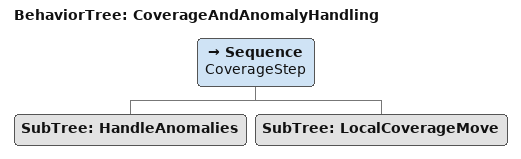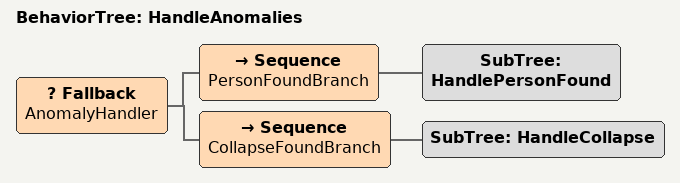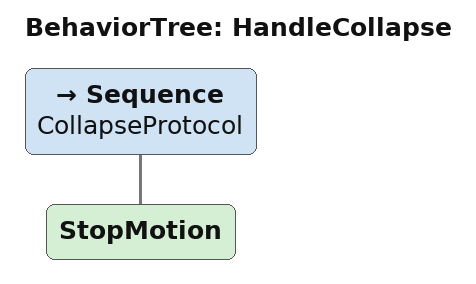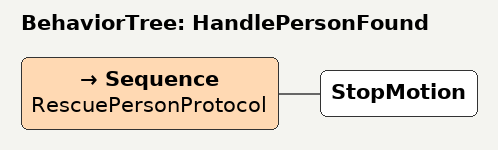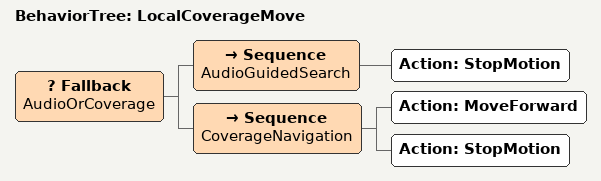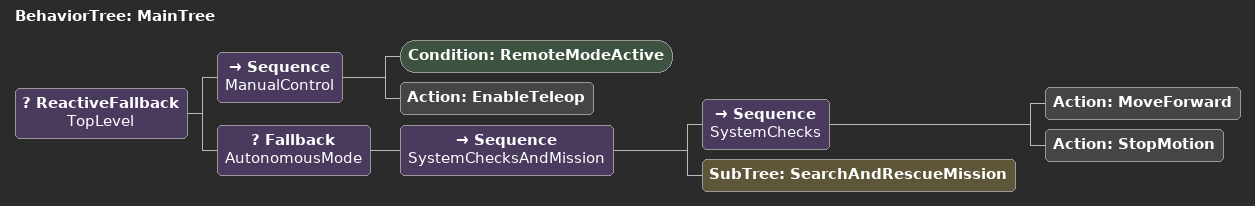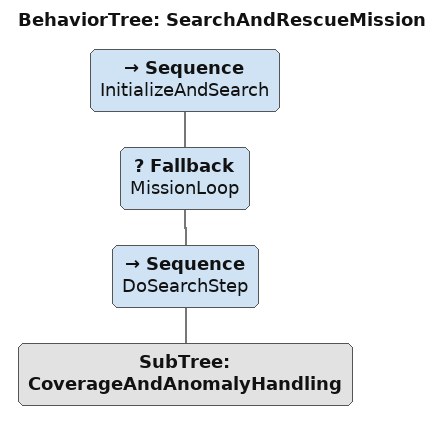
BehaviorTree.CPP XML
<?xml version="1.0" encoding="UTF-8"?>
<root BTCPP_format="4"
      main_tree_to_execute="MainTree">
  <BehaviorTree ID="CoverageAndAnomalyHandling">
    <Sequence name="CoverageStep">
      <SubTree ID="HandleAnomalies"/>
      <SubTree ID="LocalCoverageMove"/>
    </Sequence>
  </BehaviorTree>

  <BehaviorTree ID="HandleAnomalies">
    <Fallback name="AnomalyHandler">
      <Sequence name="PersonFoundBranch">
        <SubTree ID="HandlePersonFound"/>
      </Sequence>
      <Sequence name="CollapseFoundBranch">
        <SubTree ID="HandleCollapse"/>
      </Sequence>
    </Fallback>
  </BehaviorTree>

  <BehaviorTree ID="HandleCollapse">
    <Sequence name="CollapseProtocol">
      <StopMotion/>
    </Sequence>
  </BehaviorTree>

  <BehaviorTree ID="HandlePersonFound">
    <Sequence name="RescuePersonProtocol">
      <StopMotion/>
    </Sequence>
  </BehaviorTree>

  <BehaviorTree ID="LocalCoverageMove">
    <Fallback name="AudioOrCoverage">
      <Sequence name="AudioGuidedSearch">
        <Action ID="StopMotion"/>
      </Sequence>
      <Sequence name="CoverageNavigation">
        <Action ID="MoveForward"/> <!-- temp? -->
        <Action ID="StopMotion"/> <!-- temp? -->
      </Sequence>
    </Fallback>
  </BehaviorTree>

  <BehaviorTree ID="MainTree">
    <ReactiveFallback name="TopLevel">
      <Sequence name="ManualControl">
        <Condition ID="RemoteModeActive"/>
        <Action ID="EnableTeleop"/>
      </Sequence>
      <Fallback name="AutonomousMode">
        <Sequence name="SystemChecksAndMission">
          <Sequence name="SystemChecks">
            <Action ID="MoveForward"/>
            <Action ID="StopMotion"/>
          </Sequence>
          <SubTree ID="SearchAndRescueMission"/>
        </Sequence>
      </Fallback>
    </ReactiveFallback>
  </BehaviorTree>

  <BehaviorTree ID="SearchAndRescueMission">
    <Sequence name="InitializeAndSearch">
      <Fallback name="MissionLoop">
        <Sequence name="DoSearchStep">
          <SubTree ID="CoverageAndAnomalyHandling"/>
        </Sequence>
      </Fallback>
    </Sequence>
  </BehaviorTree>

</root>
